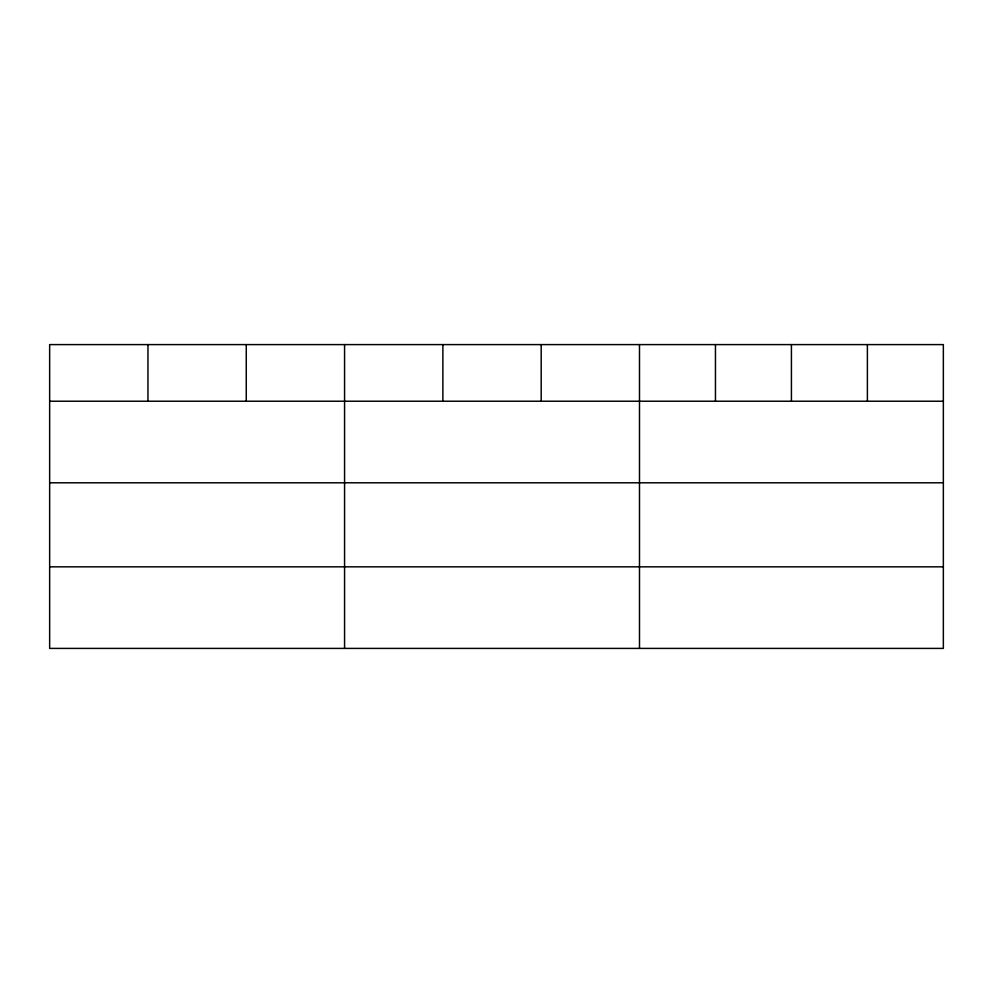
<?xml version="1.0" encoding="UTF-8"?>
<svg xmlns="http://www.w3.org/2000/svg" width="993" height="993" viewBox="0 0 993 993"><rect width="100%" height="100%" fill="white"/><g stroke="black" fill="none" stroke-linecap="round" stroke-linejoin="round"><path stroke-width="1.49" d="M943.35 482.797L943.35 344.596L49.65 344.596L49.65 648.404L943.35 648.404L943.35 482.797L49.65 482.797M49.65 401.222L943.35 401.222M49.65 566.829L943.35 566.829M867.385 344.596L867.385 401.222M791.421 344.596L791.421 401.222M715.457 344.596L715.457 401.222M639.492 344.596L639.492 648.404M541.185 344.596L541.185 401.222M442.878 344.596L442.878 401.222M344.571 344.596L344.571 648.404M246.264 344.596L246.264 401.222M147.957 344.596L147.957 401.222"/></g></svg>
